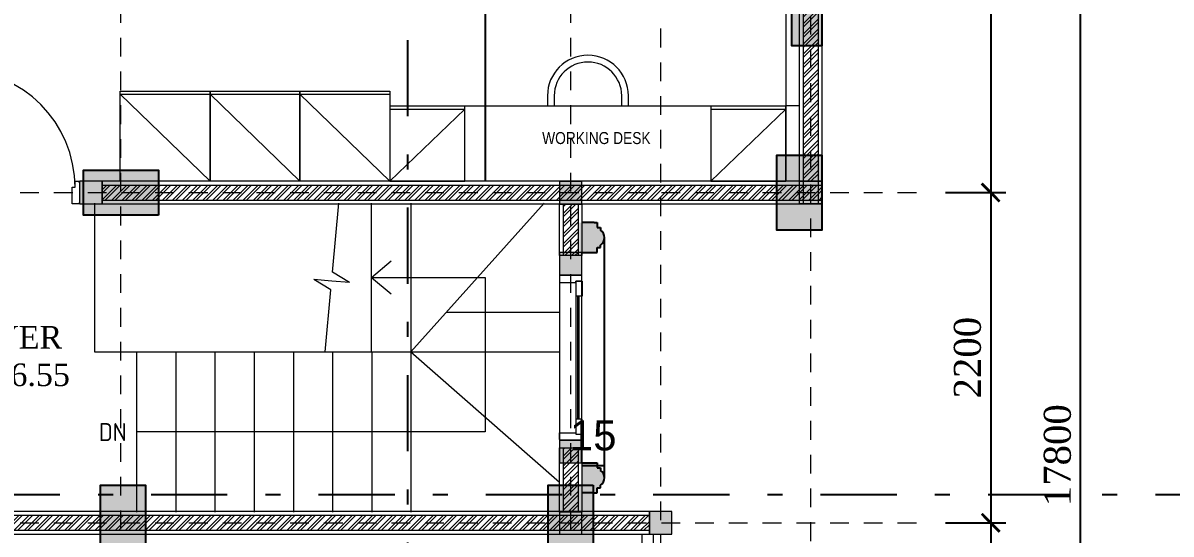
# Model space of a CAD drawing. Header units: millimetres. Extents: x -9564 to 494436, y -140371 to 4257.
# Drawn here: x 65 to 72.66, y 117.22 to 120.62 of the extents above; entities that cross this region are included whole.
import ezdxf
from ezdxf.enums import TextEntityAlignment as Align

# ---------------------------------------------------------------- set-up
doc = ezdxf.new("R2010")
doc.units = ezdxf.units.MM
doc.header["$MEASUREMENT"] = 0
for name, pattern in [('DASHDOTX2', [50.8, 25.4, -12.7, 0, -12.7]), ('DASHED2', [0.375, 0.25, -0.125]), ('HIDDEN2', [0.1875, 0.125, -0.0625]), ('SLD-Solid', [0])]:
    doc.linetypes.add(name, pattern=pattern)
doc.layers.get('DEFPOINTS').update_dxf_attribs({"lineweight": 18})
for name, color, linetype in [('1', 5, 'Continuous'), ('TEXT', 4, 'Continuous'), ('WALL', 90, 'Continuous')]:
    doc.layers.add(name, color=color, linetype=linetype)
for name, color, linetype, lineweight in [('28-Arsiran', 252, 'Continuous', 5), ('8', 8, 'Continuous', 5), ('AS', 8, 'HIDDEN2', 5), ('DIM', 1, 'Continuous', 5), ('DINDING', 1, 'Continuous', 20), ('DOOR OPENING', 4, 'SLD-Solid', 5), ('FURNITURE', 25, 'Continuous', 5), ('HATCH', 8, 'Continuous', 13), ('KOL', 5, 'Continuous', 18), ('LEGEND', 1, 'DASHED2', 50), ('TEXT 1', 210, 'Continuous', 5), ('XR-KOP A3_MOZART$0$A-TXTKOP', 3, 'Continuous', 5)]:
    doc.layers.add(name, color=color, linetype=linetype, lineweight=lineweight)
doc.styles.add('0010-WKA13-TEXT', font='isocp.shx', dxfattribs={"height": 15})
doc.styles.add('Arial Narrow', font='ARIALN.TTF')
doc.styles.add('HAND', font='ROMAND.SHX', dxfattribs={"width": 0.8, "height": 250})
doc.styles.get("Standard").update_dxf_attribs({"font": 'arial.ttf'})
doc.styles.add('style1', font='times.ttf', dxfattribs={"height": 0.15})
doc.styles.add('style2', font='times.ttf', dxfattribs={"height": 0.18})
doc.styles.add('XR-KOP A3_MOZART$0$ROMAND', font='romand.shx', dxfattribs={"height": 2, "bigfont": 'bigfont.shx'})
doc.dimstyles.new('100 baru', dxfattribs={"dimtxt": 0.2, "dimasz": 0.1, "dimexe": 0.1, "dimexo": 0.1, "dimgap": 0.1, "dimtad": 1, "dimtoh": 1, "dimdec": 0, "dimlfac": 100, "dimtxsty": 'Standard', "dimblk": 'ARCHTICK', "dimcen": 0.1, "dimclrd": 8, "dimclre": 8, "dimclrt": 2, "dimadec": 0, "dimazin": 0, "dimtfac": 1, "dimtdec": 0, "dimtix": 1, "dimtmove": 0, "dimatfit": 3, "dimldrblk": 'ARCHTICK', "dimfxl": 1.25, "dimlwd": -1, "dimlwe": -1, "dimarcsym": 0})
doc.dimstyles.new('ISO-25', dxfattribs={"dimtxt": 0.18, "dimasz": 0.12, "dimexe": 0.1, "dimexo": 0.1, "dimgap": 0.0625, "dimtad": 1, "dimtoh": 1, "dimdec": 0, "dimlfac": 1000, "dimtxsty": 'style2', "dimblk": 'ARCHTICK', "dimcen": 0.15, "dimclrd": 1, "dimclre": 1, "dimclrt": 4, "dimadec": 0, "dimazin": 0, "dimtfac": 1, "dimtdec": 0, "dimtmove": 0, "dimatfit": 3, "dimldrblk": 'OBLIQUE', "dimfxl": 1, "dimarcsym": 0})
pattern_1 = [(45, (-224.5555949023367, -137.6402659622424), (-0.03367596045400933, 0.03367596045400933), []), (45, (-224.5331442523367, -137.6402659622424), (-0.03367596045400933, 0.03367596045400933), [])]
pattern_2 = [(0, (0, 0), (0, 6.985), [5.08, -1.905]), (90, (0, 0), (-6.985, 4.277078946022131e-16), [5.08, -1.905])]

# ---------------------------------------------------------------- blocks, each defined once
blk = doc.blocks.new('as2')
at = {"layer": 'AS'}
for p, q in [((250.8147855493743, 142.1088151559955), (250.8147855493743, 163.5390097100937)), ((253.8147855493743, 142.1088151559955), (253.8147855493743, 163.5390097100937)), ((254.4147855493744, 141.7200868373334), (254.4147855493743, 163.5390097100937)), ((255.4147857053438, 142.0307180102581), (255.4147857053438, 163.5390097100937)), ((242.9445570804403, 155.8275161334982), (256.2147857053438, 155.827516133498)), ((242.9445570804403, 153.6275161334982), (256.2147857053438, 153.627516133498))]:
    blk.add_line(p, q, dxfattribs=at)
blk = doc.blocks.new('KOLOM PRAKTIS')
at = {"layer": 'HATCH'}
h = blk.add_hatch(color=256, dxfattribs=at)
h.dxf.hatch_style = 1
h.paths.add_polyline_path([(-74.9999999999709, 75), (-74.9999999999709, -74.9999999999709), (75.0000000000291, -74.9999999999709), (75.0000000000291, 75)])
at = {"layer": 'KOL'}
blk.add_lwpolyline([(-74.9999999999709, -74.9999999999709), (75.0000000000291, -74.9999999999709), (75.0000000000291, 75), (-74.9999999999709, 75)], close=True, dxfattribs=at)
blk = doc.blocks.new('KUSEN PINTU')
at = {"layer": 'DOOR OPENING', "linetype": 'Continuous', "transparency": 33554687}
for p, q in [((-50, 110.0000000002328), (-29.99999999994179, 110.0000000002328)), ((-50, 2.328306436538696e-10), (-50, 110.0000000002328)), ((-29.99999999994179, 110.0000000002328), (-29.99999999994179, 150.0000000002328)), ((-29.99999999994179, 150.0000000002328), (-4.999999999883585, 150.0000000002328)), ((-4.999999999883585, 150.0000000002328), (-4.999999999883585, 145)), ((-4.999999999883585, 145), (0, 145)), ((0, 145), (0, 5)), ((-4.999999999883585, 0), (-50, 2.328306436538696e-10)), ((0, 5), (-4.999999999883585, 5)), ((-4.999999999883585, 5), (-4.999999999883585, 0))]:
    blk.add_line(p, q, dxfattribs=at)
at = {"layer": 'DOOR OPENING', "linetype": 'Continuous', "ltscale": 10, "transparency": 33554687}
for p, q in [((0, 145), (0, 150.0000000002328)), ((0, 5), (0, 0))]:
    blk.add_line(p, q, dxfattribs=at)
blk = doc.blocks.new('D1')
at = {"layer": 'DOOR OPENING', "transparency": 33554687}
for p, q in [((262.9081495622034, 162.5147975847826), (262.910409235092, 162.5147975847826)), ((262.9399621899232, 161.8251845003019), (262.9103654610392, 161.8251845003019)), ((262.9103654610392, 161.7573943136626), (262.9103654610392, 161.7973943136626))]:
    blk.add_line(p, q, dxfattribs=at)
at = {"layer": 'DOOR OPENING', "linetype": 'Continuous', "transparency": 33554687}
for p, q in [((262.910409235092, 162.469604127024), (262.910409235092, 162.5373943136633)), ((262.910409235092, 162.5373943136633), (262.9399594836526, 162.5373933140213)), ((262.910409235092, 162.5147975847826), (262.910409235092, 162.4922008559029)), ((262.9399594836526, 162.5373933140213), (262.9399594836526, 162.469603127382)), ((262.9399594836526, 162.5147975847826), (262.9399594836526, 162.4922008559029)), ((262.9422191565412, 162.5147975847826), (262.9399594836526, 162.5147975847826)), ((262.882163323988, 162.4419231341458), (262.882163323988, 162.5097133207851)), ((262.882163323988, 162.5097133207851), (262.8906370973221, 162.5097133207851)), ((262.8906370973221, 162.4419231341458), (262.882163323988, 162.4419231341458)), ((262.8906370973221, 162.5097133207851), (262.8906370973221, 162.4419231341458)), ((262.9064548075351, 162.4938956105693), (262.9064548075351, 162.5131028301171)), ((262.910409235092, 162.4922008559029), (262.9081495622034, 162.4922008559029)), ((262.9399594836526, 162.469603127382), (262.910409235092, 162.469604127024)), ((262.9399594836526, 162.4922008559029), (262.9422191565412, 162.4922008559029)), ((262.9439139112094, 162.4938956105693), (262.9439139112094, 162.5131028301171)), ((262.9597316214225, 162.5097133207851), (262.9597316214225, 162.4419231341458)), ((262.9682053947566, 162.5097133207851), (262.9597316214225, 162.5097133207851)), ((262.9597316214225, 162.4419231341458), (262.9682053947566, 162.4419231341458)), ((262.9682053947566, 162.4419231341458), (262.9682053947566, 162.5097133207851)), ((262.9103654610392, 161.8251845003019), (262.9103654610392, 161.7573943136626)), ((262.9399621899232, 161.7573943136626), (262.9103654610392, 161.7573943136626)), ((262.9399621899232, 161.7573943136626), (262.9399621899232, 161.8251845003019))]:
    blk.add_line(p, q, dxfattribs=at)
at = {"layer": 'DOOR OPENING', "linetype": 'Continuous', "ltscale": 10, "transparency": 33554687}
for p, q in [((262.8906370973221, 162.5064992203429), (262.9064548075351, 162.5064992203429)), ((262.8906370973221, 162.5004992203426), (262.9064548075351, 162.5004992203426)), ((262.910409235092, 161.8251845003019), (262.910409235092, 162.469604127024)), ((262.9251843593759, 162.469603627203), (262.9251843593759, 161.8251845003019)), ((262.9399621899232, 161.8251845003019), (262.9399839896672, 162.4696031265526)), ((262.9439139112094, 162.5064992203429), (262.9597316214225, 162.5064992203429)), ((262.9439139112094, 162.5004992203426), (262.9597316214225, 162.5004992203426))]:
    blk.add_line(p, q, dxfattribs=at)
at = {"layer": 'DOOR OPENING', "linetype": 'Continuous', "transparency": 33554687}
for centre, radius, start, end in [((262.9081495622034, 162.5131028301171), 0.001694754665935761, 90, 180), ((262.9422191565412, 162.5131028301162), 0.001694754665979417, 0, 90), ((262.9081495622034, 162.4938956105693), 0.001694754666037625, 180, 270), ((262.9422191565412, 162.4938956105693), 0.001694754666066729, 270, 0)]:
    blk.add_arc(centre, radius, start, end, dxfattribs=at)
at = {"layer": 'DOOR OPENING', "color": 8, "ltscale": 10, "transparency": 33554687}
blk.add_arc((262.9103654610392, 161.7573943136626), 0.7800000000001164, 0, 90, dxfattribs=at)
at = {"layer": 'DOOR OPENING', "linetype": 'Continuous', "transparency": 33554687, "yscale": 0.001, "zscale": 0.001}
for p, xscale in [((262.8803654610404, 161.647394313663), -0.001), ((263.7203654610442, 161.647394313663), 0.001)]:
    blk.add_blockref('KUSEN PINTU', p, dxfattribs=dict(at, xscale=xscale))
blk = doc.blocks.new('_ArchTick')
at = {"color": 0, "linetype": 'ByBlock', "const_width": 0.15}
blk.add_lwpolyline([(-0.5, -0.5), (0.5, 0.5)], dxfattribs=at)
blk = doc.blocks.new('*D336')
at = {"layer": 'DEFPOINTS', "color": 0, "transparency": 16777216}
for p in [(294.3685150346954, 168.8723943136629), (294.3685150346953, 161.7223943136628), (294.7686958330546, 161.7223943136628)]:
    blk.add_point(p, dxfattribs=at)
at = {"layer": 'DIM', "color": 1, "lineweight": -2, "transparency": 16777216}
for p, q in [((294.4685150346954, 168.8723943136629), (294.8686958330546, 168.8723943136629)), ((294.7686958330546, 168.8723943136629), (294.7686958330546, 161.7223943136628)), ((294.4685150346953, 161.7223943136628), (294.8686958330546, 161.7223943136628))]:
    blk.add_line(p, q, dxfattribs=at)
at = {"layer": 'DIM', "color": 1, "lineweight": -2, "transparency": 16777216, "xscale": 0.12, "yscale": 0.12, "zscale": 0.12}
for p, rotation in [((294.7686958330546, 168.8723943136629), 90), ((294.7686958330546, 161.7223943136628), 270)]:
    blk.add_blockref('_ArchTick', p, dxfattribs=dict(at, rotation=rotation))
at = {"layer": 'DIM', "color": 4, "transparency": 16777216, "insert": (294.6143789621101, 165.2973943136627), "char_height": 0.18, "attachment_point": 5, "rotation": 90, "style": 'style2'}
blk.add_mtext('7150', dxfattribs=at)
blk = doc.blocks.new('_Oblique')
at = {"color": 0, "linetype": 'ByBlock', "lineweight": -2}
blk.add_line((-0.5, -0.5), (0.5, 0.5), dxfattribs=at)
blk = doc.blocks.new('*D337')
at = {"layer": 'DEFPOINTS', "color": 0, "transparency": 16777216}
for p in [(294.3685150346953, 161.7223943136628), (294.3685150346954, 159.5223943136629), (294.7686958330548, 159.5223943136629)]:
    blk.add_point(p, dxfattribs=at)
at = {"layer": 'DIM', "color": 1, "lineweight": -2, "transparency": 16777216}
for p, q in [((294.4685150346953, 161.7223943136628), (294.8686958330549, 161.7223943136628)), ((294.7686958330548, 161.7223943136628), (294.7686958330548, 159.5223943136629)), ((294.4685150346954, 159.5223943136629), (294.8686958330549, 159.5223943136629))]:
    blk.add_line(p, q, dxfattribs=at)
at = {"layer": 'DIM', "color": 1, "lineweight": -2, "transparency": 16777216, "xscale": 0.12, "yscale": 0.12, "zscale": 0.12}
for p, rotation in [((294.7686958330548, 161.7223943136628), 90), ((294.7686958330548, 159.5223943136629), 270)]:
    blk.add_blockref('_ArchTick', p, dxfattribs=dict(at, rotation=rotation))
at = {"layer": 'DIM', "color": 4, "transparency": 16777216, "insert": (294.6146385151024, 160.6223943136627), "char_height": 0.18, "attachment_point": 5, "rotation": 90, "style": 'style2'}
blk.add_mtext('2200', dxfattribs=at)
blk = doc.blocks.new('*D338')
at = {"layer": 'DEFPOINTS', "color": 0, "transparency": 16777216}
for p in [(294.3685150346954, 159.5223943136629), (294.3685150346954, 155.7223943136628), (294.7686958330553, 155.7223943136628)]:
    blk.add_point(p, dxfattribs=at)
at = {"layer": 'DIM', "color": 1, "lineweight": -2, "transparency": 16777216}
for p, q in [((294.4685150346954, 159.5223943136629), (294.8686958330553, 159.5223943136629)), ((294.7686958330553, 159.5223943136629), (294.7686958330553, 155.7223943136628)), ((294.4685150346954, 155.7223943136628), (294.8686958330553, 155.7223943136628))]:
    blk.add_line(p, q, dxfattribs=at)
at = {"layer": 'DIM', "color": 1, "lineweight": -2, "transparency": 16777216, "xscale": 0.12, "yscale": 0.12, "zscale": 0.12}
for p, rotation in [((294.7686958330553, 159.5223943136629), 90), ((294.7686958330553, 155.7223943136628), 270)]:
    blk.add_blockref('_ArchTick', p, dxfattribs=dict(at, rotation=rotation))
at = {"layer": 'DIM', "color": 4, "transparency": 16777216, "insert": (294.6146385151029, 157.6223943136627), "char_height": 0.18, "attachment_point": 5, "rotation": 90, "style": 'style2'}
blk.add_mtext('3800', dxfattribs=at)
blk = doc.blocks.new('*D347')
at = {"layer": 'DEFPOINTS', "color": 0, "transparency": 16777216}
for p in [(294.7686958330536, 168.8723943136629), (295.3686958330547, 168.8723943136629), (294.7686958330546, 151.0723943136628)]:
    blk.add_point(p, dxfattribs=at)
at = {"layer": 'DIM', "color": 1, "lineweight": -2, "transparency": 16777216}
for p, q in [((294.8686958330536, 168.8723943136629), (295.4686958330548, 168.8723943136629)), ((295.3686958330547, 151.0723943136628), (295.3686958330547, 168.8723943136629)), ((294.8686958330546, 151.0723943136628), (295.4686958330548, 151.0723943136628))]:
    blk.add_line(p, q, dxfattribs=at)
at = {"layer": 'DIM', "color": 1, "lineweight": -2, "transparency": 16777216, "xscale": 0.12, "yscale": 0.12, "zscale": 0.12}
for p, rotation in [((295.3686958330547, 168.8723943136629), 90), ((295.3686958330547, 151.0723943136628), 270)]:
    blk.add_blockref('_ArchTick', p, dxfattribs=dict(at, rotation=rotation))
at = {"layer": 'DIM', "color": 4, "transparency": 16777216, "insert": (295.2143789621102, 159.9723943136628), "char_height": 0.18, "attachment_point": 5, "rotation": 90, "style": 'style2'}
blk.add_mtext('17800', dxfattribs=at)
blk = doc.blocks.new('pot2')
at = {"layer": '1', "linetype": 'DASHDOTX2', "ltscale": 0.02}
for points in [[(170.5050867983998, 148.8385532627245), (170.8821182825673, 148.8385532627245), (170.8821182825673, 171.6413509492708), (170.5050867983998, 171.6413509492708)], [(160.242993584302, 160.0885623721787), (160.242993584302, 159.7115308880112), (176.634612762831, 159.7115308880112), (176.634612762831, 160.0885623721787)]]:
    blk.add_lwpolyline(points, dxfattribs=at)
blk = doc.blocks.new('*D563')
at = {"color": 8, "transparency": 16777216}
for p, q in [((291.8840338303536, 159.9223943136629), (291.8840338303536, 160.0008483578846)), ((292.0340571504638, 159.9223943136629), (292.0340571504638, 160.0008483578846)), ((292.0340571504638, 159.9008483578846), (291.8840338303536, 159.9008483578846))]:
    blk.add_line(p, q, dxfattribs=at)
at = {"layer": 'DEFPOINTS', "color": 0, "transparency": 16777216}
for p in [(291.8840338303536, 159.9008483578846), (291.8840338303536, 159.822394313663), (292.0340571504638, 159.822394313663)]:
    blk.add_point(p, dxfattribs=at)
at = {"color": 2, "transparency": 16777216, "insert": (291.9590454904087, 160.1029629554289), "char_height": 0.2, "attachment_point": 5}
blk.add_mtext('15', dxfattribs=at)
blk = doc.blocks.new('k4')
at = {"true_color": 0x636466}
h = blk.add_hatch(dxfattribs=at)
h.set_pattern_fill('ANGLE', color=251)
h.set_pattern_definition(pattern_2)
h.paths.add_polyline_path([(210.5581751704831, -20.39244468862796), (210.3581751704832, -20.39244468862796), (210.3581751704832, -20.79244468862797), (210.5581751704831, -20.79244468862797)])
h = blk.add_hatch(color=251, dxfattribs=at)
h.dxf.hatch_style = 1
h.paths.add_polyline_path([(210.5581751704831, -20.59433861059696), (210.3581751704832, -20.59433861059696), (210.3581751704832, -20.79244468862797), (210.5581751704831, -20.79244468862797)])
h.paths.add_polyline_path([(210.5581751704831, -20.39244468862796), (210.3581751704832, -20.39244468862796), (210.3581751704832, -20.59433861059696), (210.5581751704831, -20.59433861059696)])
for p, q in [((210.3581751704832, -20.39244468862796), (210.5581751704831, -20.39244468862796)), ((210.5581751704831, -20.39244468862796), (210.5581751704831, -20.79244468862797)), ((210.5581751704831, -20.79244468862797), (210.3581751704832, -20.79244468862797))]:
    blk.add_line(p, q)
blk.add_lwpolyline([(210.3581751704832, -20.39244468862796), (210.5581751704831, -20.39244468862796), (210.5581751704831, -20.79244468862797), (210.3581751704832, -20.79244468862797)], close=True)
blk = doc.blocks.new('kolom1')
at = {"true_color": 0x636466}
h = blk.add_hatch(dxfattribs=at)
h.set_pattern_fill('ANGLE', color=251)
h.set_pattern_definition(pattern_2)
h.paths.add_polyline_path([(201.3116068792925, -20.51350407626649), (201.6116068792926, -20.51350407626649), (201.6116068792926, -20.01350407626649), (201.3116068792925, -20.01350407626649)])
h = blk.add_hatch(color=251, dxfattribs=at)
h.dxf.hatch_style = 1
h.paths.add_polyline_path([(201.6116068792926, -20.01350407626649), (201.3116068792925, -20.01350407626649), (201.3116068792925, -20.51350407626649), (201.6116068792926, -20.51350407626649)])
blk.add_lwpolyline([(201.6116068792926, -20.01350407626649), (201.6116068792926, -20.51350407626649), (201.3116068792925, -20.51350407626649), (201.3116068792925, -20.01350407626649)], close=True)
blk = doc.blocks.new('KL3')
for name, p in [('k4', (148.2144941663544, -292.6622312044536)), ('kolom1', (157.1610624726587, -294.1686728099435)), ('kolom1', (155.6360622960245, -296.3686728013214))]:
    blk.add_blockref(name, p)
for p, rotation in [((374.3636732719067, -112.9705700067043), 270), ((555.5742742707955, -336.8956809626941), 180)]:
    blk.add_blockref('kolom1', p, dxfattribs=dict(rotation=rotation))
blk = doc.blocks.new('A$Cc80c1df7')
at = {"layer": '8', "transparency": 33554687}
for p, q in [((7.275957614183426e-12, 600), (600, 599.9999999999854)), ((7.275957614183426e-12, 599.9999999999709), (438.7500000000073, 600)), ((7.275957614183426e-12, 599.9999999999418), (600.0000000000073, 599.9999999999418)), ((7.275957614183426e-12, 579.9999999999127), (438.7500000000073, 579.9999999999272)), ((7.275957614183426e-12, 579.9999999999127), (600.0000000000073, 0)), ((7.275957614183426e-12, 579.9999648205703), (600.0000000000073, 579.9999648205703)), ((600.0000000000073, 599.9999999999418), (600.0000000000073, 0))]:
    blk.add_line(p, q, dxfattribs=at)
blk.add_lwpolyline([(600.0000000000073, 0), (7.275957614183426e-12, 0), (7.275957614183426e-12, 599.9999999999709), (600.0000000000073, 599.9999999999709)], close=True, dxfattribs=at)
blk = doc.blocks.new('fim4')
at = {"layer": 'DIM'}
for base, p1, p2, picture, middle in [((294.7686958330546, 161.7223943136628), (294.3685150346953, 168.8723943136628), (294.3685150346952, 161.7223943136628), '*D336', (294.6143789621101, 165.2973943136627)), ((295.3686958330547, 168.8723943136629), (294.7686958330545, 151.0723943136628), (294.7686958330535, 168.8723943136629), '*D347', (295.2143789621102, 159.9723943136628)), ((294.7686958330548, 159.5223943136629), (294.3685150346952, 161.7223943136628), (294.3685150346953, 159.5223943136628), '*D337', (294.6146385151024, 160.6223943136627)), ((294.7686958330553, 155.7223943136628), (294.3685150346953, 159.5223943136628), (294.3685150346953, 155.7223943136628), '*D338', (294.6146385151029, 157.6223943136627))]:
    dim = blk.add_linear_dim(base=base, p1=p1, p2=p2, angle=90, dimstyle='ISO-25', dxfattribs=at)
    dim.commit()
    dim.dimension.update_dxf_attribs({"geometry": picture, "text_midpoint": middle})
blk = doc.blocks.new('A$C2a879c63')
h = blk.add_hatch(color=8)
h.dxf.hatch_style = 1
h.paths.add_polyline_path([(97.77068243537343, 17.93658040455767), (97.77068243537343, 17.95345150839881), (97.74856223332478, 17.95345150839881), (97.74856223332478, 17.98725016669718), (97.72765127288608, 17.98725016669718), (97.62765127038688, 17.98725016608523), (97.62765127101198, 17.93724999304933), (97.62765129769218, 17.93724999304933), (97.62765129769218, 17.83975001761996), (97.7731208823418, 17.83975001761996, 0.4997944356179344)])
h.paths.add_polyline_path([(97.77068243537343, 17.83791992883673, 0.01258933570700057), (97.7731208823418, 17.83975001761996), (97.62765129769218, 17.83975001761996), (97.62765129769218, 17.78725016669716), (97.72765127288608, 17.78725016669716), (97.74856223332478, 17.78725016669719), (97.74856223332478, 17.82104882499556), (97.77068243537343, 17.82104882499556)])
h = blk.add_hatch(color=8)
h.dxf.hatch_style = 1
edge = h.paths.add_edge_path()
edge.add_line((97.77068243537343, 16.2379199288369), (97.77068243537343, 16.22104882499576))
edge.add_line((97.77068243537343, 16.22104882499576), (97.74856223332478, 16.22104882499576))
edge.add_line((97.74856223332478, 16.22104882499576), (97.74856223332478, 16.1872501666974))
edge.add_line((97.74856223332478, 16.1872501666974), (97.72765127288608, 16.1872501666974))
edge.add_line((97.72765127288608, 16.1872501666974), (97.64609517398281, 16.18725016730934))
edge.add_line((97.64609517398281, 16.18725016730934), (97.64609517460792, 16.23725034034524))
edge.add_line((97.64609517429534, 16.23725034034524), (97.64609517429534, 16.33475031577461))
edge.add_line((97.64609517429534, 16.33475031577461), (97.7731208823418, 16.33475031577461))
edge.add_arc((97.73556537447081, 16.28725016669736), 0.06055311993455954, -54.553811448352974, 51.66870065214641, ccw=False)
edge = h.paths.add_edge_path()
edge.add_arc((97.73556537447098, 16.28725016669807), 0.06055311993389489, 51.668700651856, 54.55381144811008, ccw=False)
edge.add_line((97.7731208823418, 16.33475031577461), (97.64609517429534, 16.33475031577461))
edge.add_line((97.64609517429534, 16.33475031577461), (97.64609517429534, 16.38725016669741))
edge.add_line((97.64609517429534, 16.38725016669741), (97.72765127288608, 16.38725016669741))
edge.add_line((97.72765127288608, 16.38725016669741), (97.74856223332478, 16.38725016669738))
edge.add_line((97.74856223332478, 16.38725016669738), (97.74856223332478, 16.35345150839902))
edge.add_line((97.74856223332478, 16.35345150839902), (97.77068243537343, 16.35345150839902))
edge.add_line((97.77068243537343, 16.35345150839902), (97.77068243537343, 16.33658040455785))
at = {"layer": '28-Arsiran'}
h = blk.add_hatch(dxfattribs=at)
h.set_pattern_fill('ANSI32', color=256, scale=0.005)
h.set_pattern_definition(pattern_1)
h.paths.add_polyline_path([(99.12109506979283, 19.41463176483015), (99.12109504761946, 18.26225016669741), (99.22109504761949, 18.26225016669741), (99.22109506979285, 19.41463176483015)])
h = blk.add_hatch(dxfattribs=at)
h.set_pattern_fill('ANSI32', color=256, scale=0.005)
h.set_pattern_definition(pattern_1)
h.paths.add_polyline_path([(99.2460951742911, 18.13725016669741), (99.2460951742911, 18.23725016669741), (94.44609517429097, 18.23725016669741), (94.44609517429097, 18.13725016669741)])
h = blk.add_hatch(dxfattribs=at)
h.set_pattern_fill('ANSI32', color=256, scale=0.005)
h.set_pattern_definition(pattern_1)
h.paths.add_polyline_path([(97.62109517429536, 18.11225016669698), (97.52109517429534, 18.11225016669698), (97.52109517429096, 17.76725002839018), (97.62109517429099, 17.76725002839018)])
h = blk.add_hatch(dxfattribs=at)
h.set_pattern_fill('ANSI32', color=256, scale=0.005)
h.set_pattern_definition(pattern_1)
h.paths.add_polyline_path([(97.62109517429536, 16.05725010556421), (97.52109517429534, 16.05725010556421), (97.52109517429534, 16.4872500283897), (97.62109517429536, 16.4872500283897)])
h = blk.add_hatch(dxfattribs=at)
h.set_pattern_fill('ANSI32', color=256, scale=0.005)
h.set_pattern_definition(pattern_1)
h.paths.add_polyline_path([(98.09609491382338, 15.93725016669734), (98.09609491382338, 16.03725016669733), (93.63614625363306, 16.03725024387143), (93.63614625363306, 15.93725024387143)])
for p, q in [((97.00219672896992, 18.26225016669741), (97.0022034980276, 25.18725047832942)), ((97.72765127288608, 17.98725016669718), (97.64609517429534, 17.98725016608523)), ((97.72765127288608, 17.98725016669718), (97.74856223332478, 17.98725016669718)), ((97.74856223332478, 17.98725016669718), (97.74856223332478, 17.95345150839881)), ((97.74856223332478, 17.95345150839881), (97.77068243537343, 17.95345150839881)), ((97.77068243537343, 17.95345150839881), (97.77068243537343, 17.93658040455767)), ((97.77068243537343, 17.82104882499556), (97.77068243537343, 17.8379199288367)), ((97.79611849440545, 16.28725016669739), (97.79611849440533, 17.88725016669719)), ((97.64609517521325, 17.78725016669716), (97.72765127288608, 17.78725016669716)), ((97.72765127288608, 17.78725016669719), (97.74856223332478, 17.78725016669719)), ((97.74856223332478, 17.78725016669719), (97.74856223332478, 17.82104882499556)), ((97.74856223332478, 17.82104882499556), (97.77068243537343, 17.82104882499556)), ((97.64609516880171, 17.59725016669736), (97.64609516880171, 17.49725016669737)), ((97.6460951850409, 16.57725016669718), (97.6460951850409, 16.67725016669718)), ((97.64609517521325, 16.38725016669741), (97.72765127288608, 16.38725016669741)), ((97.72765127288608, 16.38725016669738), (97.74856223332478, 16.38725016669738)), ((97.74856223332478, 16.38725016669738), (97.74856223332478, 16.35345150839902)), ((97.74856223332478, 16.35345150839902), (97.77068243537343, 16.35345150839902)), ((97.77068243537343, 16.35345150839902), (97.77068243537343, 16.33658040455788)), ((97.77068243537343, 16.22104882499576), (97.77068243537343, 16.2379199288369)), ((97.72765127288608, 16.1872501666974), (97.64609517429534, 16.18725016730934)), ((97.72765127288608, 16.1872501666974), (97.74856223332478, 16.1872501666974)), ((97.74856223332478, 16.1872501666974), (97.74856223332478, 16.22104882499576)), ((97.74856223332478, 16.22104882499576), (97.77068243537343, 16.22104882499576))]:
    blk.add_line(p, q)
for centre, start, end in [((97.73556537447081, 17.88725016669719), 305.4461885515879, 54.55381144839216), ((97.73556537447081, 16.28725016669739), 305.4461885516114, 54.55381144841204)]:
    blk.add_arc(centre, 0.06055311993455616, start, end)
at = {"layer": '8', "transparency": 33554687}
for p, q in [((99.00609506946392, 25.18725006186858), (99.00609506946392, 18.26725000413742)), ((98.50609476755534, 18.76225018639252), (96.8660950694645, 18.76225018639252)), ((98.50609476755534, 18.76225018639252), (98.50609476755534, 18.26225016669741)), ((96.3660950694645, 18.74225016669789), (96.8660950694645, 18.74225016669789)), ((96.8660950694645, 18.74225016669789), (96.3660950694645, 18.26225016669741)), ((98.50609476755534, 18.74225016669789), (99.00609476755534, 18.74225016669789)), ((99.00609476755534, 18.74225016669789), (98.50609476755534, 18.26225016669741))]:
    blk.add_line(p, q, dxfattribs=at)
at = {"layer": '8'}
for p, q in [((99.12109504761946, 19.41474994044421), (99.12109504761946, 18.11725002838975)), ((99.22109504761949, 19.41474994044412), (99.22109504761949, 18.11725002838969)), ((99.00609476755534, 18.76725000413742), (99.09609504762528, 18.76725000413742)), ((94.44609517429092, 18.23725016669741), (99.24609517429104, 18.23725016669741)), ((94.44609517429097, 18.13725016669741), (99.2460951742911, 18.13725016669741)), ((97.52109517429534, 18.11225016669707), (97.52109517429096, 17.76725002839027)), ((97.62109517429536, 18.11225016669698), (97.62109517429099, 17.76725002839018)), ((97.52109517429534, 16.48725002838978), (97.52109517429534, 16.05725010556429)), ((97.62109517429536, 16.4872500283897), (97.62109517429536, 16.05725010556421)), ((93.636146253633, 16.03725024387143), (98.09609491382326, 16.03725016669733)), ((93.63614625363306, 15.93725024387143), (98.09609491382338, 15.93725016669734)), ((98.12109491382336, 15.91225016669742), (98.12109491382046, 12.26225016669727))]:
    blk.add_line(p, q, dxfattribs=at)
at = {"layer": '8', "linetype": 'Continuous', "transparency": 33554687}
for p, q in [((94.39609517429534, 18.11725002839037), (94.39609517429534, 17.12725002839059)), ((95.98299091282723, 17.65777312493017), (96.02536926709917, 18.11725000869527)), ((95.98299091282723, 17.65777312493017), (96.02536926709917, 18.11725000869527)), ((96.24234509942806, 17.12725002839059), (96.24234509942806, 18.11725000869527)), ((96.50609508873066, 17.12725002839059), (97.39371857846317, 18.11725002839037)), ((96.50609508873066, 18.11725000869527), (96.50609508873066, 17.12725002839059)), ((96.24234509942806, 17.62225001854247), (96.37290350377924, 17.73282470801612)), ((95.97748039669722, 17.59802670903744), (95.85798756491175, 17.60904774129747)), ((95.9719698805672, 17.53828029314562), (95.85798756491175, 17.60904774129747)), ((96.09697322848268, 17.58700567677832), (95.98299091282723, 17.65777312493017)), ((96.24234509942806, 17.62225001854247), (96.37290350377924, 17.51167532906973)), ((96.24234509942806, 17.62225001854247), (97.00109508873328, 17.62225001854247)), ((97.00109508873328, 17.62225001854247), (97.00109508873328, 16.59225005325632)), ((95.93405984244936, 17.12725002839059), (95.9719698805672, 17.53828029314562)), ((95.93405984244936, 17.12725002839059), (95.9719698805672, 17.53828029314562)), ((96.09697322848268, 17.58700567677832), (95.97748039669722, 17.59802670903744)), ((96.74189811185687, 17.39025004539351), (97.4960950695783, 17.39025010033154)), ((94.39609517429534, 17.12725002839059), (96.50609508873066, 17.12725002839059)), ((94.67609540187885, 17.12725002839059), (94.67609540187885, 16.05725010556424)), ((94.93752394111988, 17.12725002839059), (94.93752391183415, 16.05725009841015)), ((95.19895246572167, 17.12725002946016), (95.19895243643595, 16.05725009948063)), ((95.46038099032347, 17.12725002783398), (95.46038096104502, 16.05725009785354)), ((95.72180951492527, 17.12725002620689), (95.72180948564682, 16.05725009622736)), ((95.98323803952707, 17.12725002457981), (95.98323801024861, 16.05725009460028)), ((96.24466656412886, 17.12725002295363), (96.24466653485041, 16.05725009297319)), ((96.50609508873066, 17.12725002839059), (96.5060950594522, 16.05725005548291)), ((96.50609508873066, 17.12725010033162), (97.4960950887359, 17.12725010033162)), ((96.50609508873066, 17.12725002839059), (97.49609517429388, 16.25725002838979)), ((97.00109508873328, 16.59225005325632), (94.67609540187885, 16.59225006772365))]:
    blk.add_line(p, q, dxfattribs=at)
at = {"layer": '8', "transparency": 33554687}
for points in [[(96.3660950694645, 18.26225016669741), (96.8660950694645, 18.26225016669741), (96.8660950694645, 18.76225016669741), (96.3660950694645, 18.76225016669741)], [(98.50609476755534, 18.26225016669741), (99.00609476755534, 18.26225016669741), (99.00609476755534, 18.76225016669741), (98.50609476755534, 18.76225016669741)]]:
    blk.add_lwpolyline(points, close=True, dxfattribs=at)
at = {"layer": 'DINDING'}
for points in [[(99.24609504761946, 19.41474994044412), (99.24609504761946, 18.26225016669741), (99.09609504761949, 18.26225016669741), (99.09609504761949, 19.41474994044412)], [(94.44609517429097, 18.11225016669741), (99.2460951742911, 18.11225016669741), (99.2460951742911, 18.26225016669741), (94.44609517429097, 18.26225016669741)], [(97.64609517429534, 18.11225016669698), (97.64609517429096, 17.76725002839018), (97.49609517429099, 17.76725002839018), (97.49609517429536, 18.11225016669698)], [(97.64609517429534, 16.4872500283897), (97.64609517429534, 16.05725010556421), (97.49609517429536, 16.05725010556421), (97.49609517429536, 16.4872500283897)], [(93.63614625363306, 15.91225024387143), (98.09609491382338, 15.91225016669733), (98.09609491382338, 16.06225016669734), (93.63614625363306, 16.06225024387143)]]:
    blk.add_lwpolyline(points, close=True, dxfattribs=at)
at = {"layer": 'DOOR OPENING', "linetype": 'Continuous'}
for p, q in [((97.49609516880167, 17.63725016669736), (97.64609516880171, 17.63725016669736)), ((97.64609516880171, 17.49725016669737), (97.60609518504094, 17.49725016669737)), ((97.6460951850409, 16.67725016669718), (97.60609518504094, 16.67725016669718)), ((97.49609516880167, 16.53725016669719), (97.64609516880171, 16.53725016669719))]:
    blk.add_line(p, q, dxfattribs=at)
at = {"layer": 'DOOR OPENING', "linetype": 'Continuous', "transparency": 33554687}
blk.add_lwpolyline([(97.49609516880145, 17.63725016669736), (97.49609518441059, 16.53725016669719), (97.64609518441023, 16.53725016669719), (97.64609516880199, 17.63725016669736)], close=True, dxfattribs=at)
at = {"layer": 'DOOR OPENING', "linetype": 'Continuous'}
for points in [[(97.60609518504094, 17.58725016669734), (97.60609518504094, 17.59725016669736), (97.64609516880171, 17.59725016669736), (97.64609516880171, 17.63225016669736), (97.64109516880171, 17.63225016669736), (97.64109516880171, 17.63725016669736), (97.50109516880167, 17.63725016669736), (97.50109516880167, 17.63225016669736), (97.49609516880167, 17.63225016669736), (97.49609516880167, 17.58725016669734)], [(97.64609516880171, 17.59725016669736), (97.60609518504094, 17.59725016669736), (97.60609518504094, 16.57725016669716), (97.64609516880171, 16.57725016669716)], [(97.62609518504092, 16.67725016669718), (97.61945124726384, 16.67725016669718), (97.61945124726384, 17.49725016669737), (97.62609518504092, 17.49725016669737)], [(97.60609518504094, 16.58725016669729), (97.60609518504094, 16.57725016669727), (97.64609516880171, 16.57725016669718), (97.64609516880171, 16.54225016669719), (97.64109516880171, 16.54225016669719), (97.64109516880171, 16.53725016669719), (97.50109516880167, 16.53725016669719), (97.50109516880167, 16.54225016669719), (97.49609516880167, 16.54225016669719), (97.49609516880167, 16.5872501666972)]]:
    blk.add_lwpolyline(points, close=True, dxfattribs=at)
at = {"layer": 'FURNITURE', "ltscale": 2, "transparency": 33554687}
for p, q in [((97.41609491851312, 18.83225018639223), (97.41609491851312, 18.76225018639252)), ((97.46109491851138, 18.83225018639223), (97.46109491851138, 18.76225018639252)), ((97.91109491850847, 18.76225018639252), (97.91109491850847, 18.83225018639223)), ((97.956094918514, 18.76225018639252), (97.956094918514, 18.83225018639223))]:
    blk.add_line(p, q, dxfattribs=at)
at = {"layer": 'FURNITURE', "linetype": 'Continuous', "transparency": 33554687}
blk.add_line((98.04609487004336, 15.91225016759682), (98.04612495227673, 12.56225002839022), dxfattribs=at)
at = {"layer": 'FURNITURE', "ltscale": 2, "transparency": 33554687}
for radius in [0.27, 0.225]:
    blk.add_arc((97.68609491850992, 18.83225018639223), radius, 0, 180, dxfattribs=at)
for name, p in [('pot2', (-74.39741996490238, -143.5351441469656)), ('fim4', (-194.3974199649024, -143.5351441469656)), ('KL3', (-259.526574281779, 332.6194270530731)), ('D1', (-169.4242702867474, -143.5351441469656))]:
    blk.add_blockref(name, p)
at = {"layer": 'DINDING'}
blk.add_blockref('as2', (-156.2436906355509, -137.6402659668008), dxfattribs=at)
at = {"layer": 'LEGEND', "xscale": 0.001, "yscale": 0.001, "zscale": 0.001}
for p in [(94.56609506946444, 18.26225016669741), (95.16609506946446, 18.26225016669741), (95.76609506946448, 18.26225016669741)]:
    blk.add_blockref('A$Cc80c1df7', p, dxfattribs=at)
at = {"layer": 'WALL', "transparency": 33554687, "xscale": 0.001, "yscale": 0.001, "zscale": 0.001}
for p in [(94.37109517429388, 18.18725016669723), (97.57109517429097, 18.18565010427358), (97.57109520001933, 17.71225016669717), (97.57109534005059, 16.462250045454), (97.57109517429097, 15.98725016669735), (98.17109491382337, 15.98725016669735)]:
    blk.add_blockref('KOLOM PRAKTIS', p, dxfattribs=at)
at = {"layer": 'WALL', "transparency": 33554687, "xscale": -0.001, "yscale": 0.001, "zscale": 0.001, "rotation": 180}
blk.add_blockref('KOLOM PRAKTIS', (99.17109559062709, 18.1872501666974), dxfattribs=at)
at = {"color": 4, "style": 'HAND'}
for tag, height, rotation, p in [('DRY.WASHER', 0.05400000001289675, 3.647714553076874e-06, (11.93663488954954, 24.91224805451151)), ('PATIO', 0.1350000000322419, 3.647714565604045e-06, (20.96655416626569, 21.56956657627723)), ('GENSET', 0.1350000000322419, 3.647714565604045e-06, (18.21566366872545, 17.10449111587187)), ('PLANTERBOX', 0.1350000000322419, 90.00000364771455, (22.16897123898099, 13.29587821910633)), ('PLANTERBOX', 0.1350000000322419, 3.647714565604045e-06, (18.52244523491069, 11.56325230072653)), ('PATIO', 0.1350000000322419, 3.647714565604045e-06, (400.0395466332186, 10.82101419834143)), ('CARPORT', 0.1350000000322419, 3.647714565604045e-06, (12.1569621180283, 9.774400854609127)), ('CARPORT', 0.1350000000322419, 3.647714565604045e-06, (20.62020530207926, 9.774400854609127))]:
    blk.add_attdef(tag, text='', height=height, rotation=rotation, dxfattribs=at).set_placement(p, align=Align.MIDDLE)
at = {"layer": '8', "transparency": 33554687, "insert": (94.61027888094003, 16.6512263514617), "char_height": 0.12, "width": 0.3915380792508507, "attachment_point": 3, "style": '0010-WKA13-TEXT'}
blk.add_mtext('DN', dxfattribs=at)
at = {"layer": 'TEXT', "insert": (93.80927248195758, 17.0966483687092), "char_height": 0.15, "width": 3.201420851517938, "attachment_point": 5, "style": 'style1'}
blk.add_mtext('\\A1;FOYER\\PFL +6.55', dxfattribs=at)
at = {"layer": 'TEXT 1', "transparency": 33554687, "style": 'Arial Narrow'}
blk.add_text('WORKING DESK', height=0.08, dxfattribs=at).set_placement((97.38078673096214, 18.51054239412406))
at = {"layer": 'XR-KOP A3_MOZART$0$A-TXTKOP', "style": 'XR-KOP A3_MOZART$0$ROMAND'}
for tag, p in [('1:200', (37.0467566157545, 3.187948032053185)), ('1:100', (79.04675661575436, 3.187948032053214)), ('1:100', (121.0467566157543, 3.187948032053214)), ('1:100', (163.0467566157543, 3.187948032053157)), ('1:100', (205.0467566157543, 3.187948032053157)), ('1:100', (247.0467566157543, 3.187948032053157)), ('1:100', (289.0467566157543, 3.187948032053185)), ('1:100', (331.0467566157542, 3.187948032053185)), ('1:100', (373.0467566157542, 3.187948032053185)), ('1:100', (415.0467566157542, 3.187948032053185)), ('1:100', (457.0467566157542, 3.187948032053185)), ('1:100', (499.0467566157542, 3.187948032053185))]:
    blk.add_attdef(tag, text='', height=0.1295859246900416, dxfattribs=at).set_placement(p, align=Align.MIDDLE)
dim = blk.add_linear_dim(base=(97.64609517429534, 16.36570421091901), p1=(97.79611849440545, 16.28725016669739), p2=(97.64609517429534, 16.28725016669739), dimstyle='100 baru')
dim.commit()
dim.dimension.update_dxf_attribs({"geometry": '*D563', "text_midpoint": (97.7211068343504, 16.56781880846336), "insert": (-194.2379386560583, -143.5351441469656)})

msp = doc.modelspace()

# ---------------------------------------------------------------- block references
msp.add_blockref('A$C2a879c63', (-28.91482430304677, 101.3057711588895))

doc.saveas('drawing.dxf')
